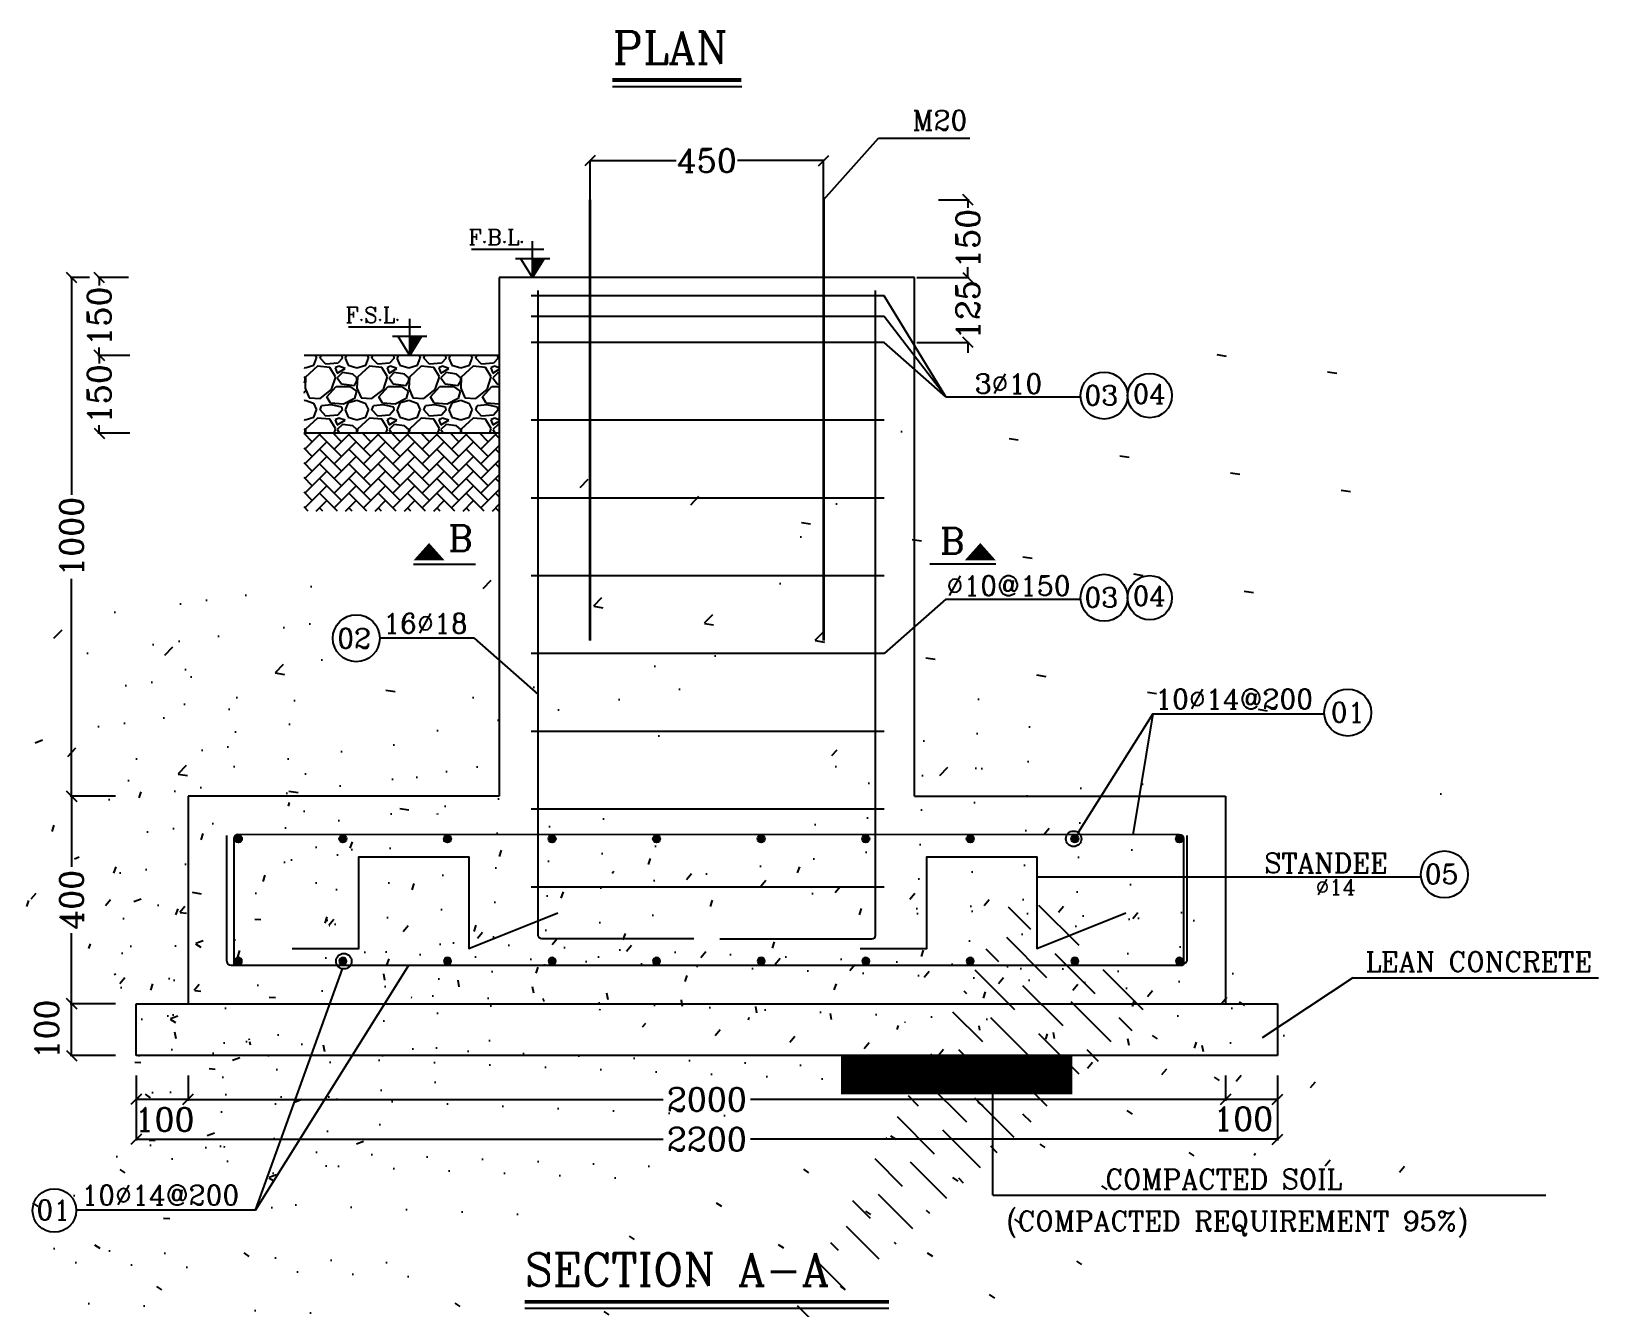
# Model space of a CAD drawing. Extents: x 12620 to 20302, y -3892 to 1698.
# Drawn here: x 12913 to 15934, y -3367 to -904 of the extents above; entities that cross this region are included whole.
import ezdxf

# ---------------------------------------------------------------- set-up
doc = ezdxf.new("R2010")
doc.units = 0
doc.header["$LTSCALE"] = 8
doc.header["$MEASUREMENT"] = 0
doc.layers.get('0').update_dxf_attribs({"linetype": 'CONTINUOUS'})
doc.layers.get('Defpoints').update_dxf_attribs({"linetype": 'CONTINUOUS'})
for name, color, linetype in [('1', 1, 'CONTINUOUS'), ('2', 2, 'CONTINUOUS'), ('3', 3, 'CONTINUOUS'), ('4', 4, 'CONTINUOUS')]:
    doc.layers.add(name, color=color, linetype=linetype)
doc.styles.add('ROMANC', font='romanc.shx', dxfattribs={"height": 1500})
doc.styles.add('romans', font='romanc.shx', dxfattribs={"height": 45})
doc.dimstyles.new('1', dxfattribs={"dimtxt": 0.18, "dimasz": 20, "dimexe": 0.18, "dimexo": 0.0625, "dimgap": 0.09, "dimtad": 0, "dimdec": 4, "dimdsep": 46, "dimtxsty": 'romans', "dimblk": 'OBLIQUE', "dimcen": 0.09, "dimclrd": 1, "dimclre": 1, "dimclrt": 2, "dimadec": 0, "dimazin": 0, "dimtfac": 1, "dimtdec": 4, "dimtix": 1, "dimtofl": 0, "dimtmove": 2, "dimatfit": 3, "dimfxl": 1, "dimtolj": 1, "dimtzin": 0, "dimarcsym": 0})
doc.dimstyles.new('MY SYLE', dxfattribs={"dimscale": 0, "dimtxt": 40, "dimasz": 20, "dimexe": 2.5, "dimexo": 5, "dimgap": 5, "dimtad": 0, "dimdec": 4, "dimdsep": 46, "dimtxsty": 'romans', "dimblk1": 'OBLIQUE', "dimblk2": 'OBLIQUE', "dimsah": 1, "dimcen": 2.5, "dimclrd": 1, "dimclre": 1, "dimclrt": 2, "dimadec": 0, "dimazin": 0, "dimtfac": 0.2, "dimtdec": 4, "dimtix": 1, "dimtofl": 0, "dimtmove": 2, "dimatfit": 3, "dimfxl": 1, "dimtolj": 1, "dimarcsym": 0})

# ---------------------------------------------------------------- blocks, each defined once
blk = doc.blocks.new('_OBLIQUE')
at = {"color": 0, "linetype": 'ByBlock'}
blk.add_line((-0.5, -0.5), (0.5, 0.5), dxfattribs=at)
blk = doc.blocks.new('*D7')
at = {"color": 1, "lineweight": -2, "transparency": 16777216}
for p, q in [((13075.00853250694, -2778.622459199928), (12987.83446834756, -2778.622459199928)), ((12990.33446834756, -2878.622459199928), (12990.33446834756, -2778.622459199928)), ((13075.00853250694, -2878.622459199928), (12987.83446834756, -2878.622459199928))]:
    blk.add_line(p, q, dxfattribs=at)
at = {"layer": 'Defpoints', "color": 0, "transparency": 16777216}
for p in [(12990.33446834756, -2778.622459199928), (13080.00853250694, -2778.622459199928), (13080.00853250694, -2878.622459199928)]:
    blk.add_point(p, dxfattribs=at)
at = {"color": 1, "lineweight": -2, "transparency": 16777216, "xscale": 20, "yscale": 20, "zscale": 20}
for p, rotation in [((12990.33446834756, -2778.622459199928), 90), ((12990.33446834756, -2878.622459199928), 270)]:
    blk.add_blockref('_OBLIQUE', p, dxfattribs=dict(at, rotation=rotation))
at = {"color": 2, "transparency": 16777216, "insert": (12942.31550691795, -2828.622459676764), "char_height": 45, "attachment_point": 5, "rotation": 90, "style": 'romans'}
blk.add_mtext('\\A1;100', dxfattribs=at)
blk = doc.blocks.new('*D8')
at = {"color": 1, "lineweight": -2, "transparency": 16777216}
for p, q in [((13075.00853250694, -2378.622459199928), (12987.83446834756, -2378.622459199928)), ((12990.33446834756, -2378.622459199928), (12990.33446834756, -2514.693887771357)), ((12990.33446834756, -2778.622459199928), (12990.33446834756, -2642.5510306285)), ((13075.00853250694, -2778.622459199928), (12987.83446834756, -2778.622459199928))]:
    blk.add_line(p, q, dxfattribs=at)
at = {"layer": 'Defpoints', "color": 0, "transparency": 16777216}
for p in [(12990.33446834756, -2378.622459199928), (13080.00853250694, -2378.622459199928), (13080.00853250694, -2778.622459199928)]:
    blk.add_point(p, dxfattribs=at)
at = {"color": 1, "lineweight": -2, "transparency": 16777216, "xscale": 20, "yscale": 20, "zscale": 20}
for p, rotation in [((12990.33446834756, -2378.622459199928), 90), ((12990.33446834756, -2778.622459199928), 270)]:
    blk.add_blockref('_OBLIQUE', p, dxfattribs=dict(at, rotation=rotation))
at = {"color": 2, "transparency": 16777216, "insert": (12990.33446834756, -2578.622459199932), "char_height": 45, "attachment_point": 5, "rotation": 90, "style": 'romans'}
blk.add_mtext('\\A1;400', dxfattribs=at)
blk = doc.blocks.new('*D9')
at = {"color": 1, "lineweight": -2, "transparency": 16777216}
for p, q in [((13024.94603250694, -1378.622459199927), (12987.83446739389, -1378.622459199927)), ((12990.33446739389, -1378.622459199927), (12990.33446739389, -1797.551030628499)), ((12990.33446739389, -2378.622459199928), (12990.33446739389, -1959.693887771356)), ((13070.00853250694, -2378.622459199928), (12987.83446739389, -2378.622459199928))]:
    blk.add_line(p, q, dxfattribs=at)
at = {"layer": 'Defpoints', "color": 0, "transparency": 16777216}
for p in [(12990.33446739389, -1378.622459199927), (13029.94603250694, -1378.622459199927), (13075.00853250694, -2378.622459199928)]:
    blk.add_point(p, dxfattribs=at)
at = {"color": 1, "lineweight": -2, "transparency": 16777216, "xscale": 20, "yscale": 20, "zscale": 20}
for p, rotation in [((12990.33446739389, -1378.622459199927), 90), ((12990.33446739389, -2378.622459199928), 270)]:
    blk.add_blockref('_OBLIQUE', p, dxfattribs=dict(at, rotation=rotation))
at = {"color": 2, "transparency": 16777216, "insert": (12990.33446739388, -1878.622459199931), "char_height": 45, "attachment_point": 5, "rotation": 90, "style": 'romans'}
blk.add_mtext('\\A1;1000', dxfattribs=at)
blk = doc.blocks.new('*D10')
at = {"color": 1, "lineweight": -2, "transparency": 16777216}
for p, q in [((15214.85565207692, -2917.0719073086), (15214.85565207692, -2965.624466684364)), ((15314.85565207692, -2917.0719073086), (15314.85565207692, -2965.624466684364)), ((15314.85565207692, -2963.124466684363), (15214.85565207692, -2963.124466684363))]:
    blk.add_line(p, q, dxfattribs=at)
at = {"layer": 'Defpoints', "color": 0, "transparency": 16777216}
for p in [(15214.85565207692, -2912.071907308601), (15314.85565207692, -2912.071907308601), (15214.85565207692, -2963.124466684363)]:
    blk.add_point(p, dxfattribs=at)
at = {"color": 1, "lineweight": -2, "transparency": 16777216, "xscale": 20, "yscale": 20, "zscale": 20, "rotation": 180}
blk.add_blockref('_OBLIQUE', (15214.85565207692, -2963.124466684363), dxfattribs=at)
at = {"color": 1, "lineweight": -2, "transparency": 16777216, "xscale": 20, "yscale": 20, "zscale": 20}
blk.add_blockref('_OBLIQUE', (15314.85565207692, -2963.124466684363), dxfattribs=at)
at = {"color": 2, "transparency": 16777216, "insert": (15248.95474122258, -3000.407449510596), "char_height": 45, "attachment_point": 5, "style": 'romans'}
blk.add_mtext('\\A1;100', dxfattribs=at)
blk = doc.blocks.new('*D11')
at = {"color": 1, "lineweight": -2, "transparency": 16777216}
for p, q in [((13214.85565207692, -2922.071906831763), (13214.85565207692, -2965.624466207526)), ((15214.85565207692, -2922.0719073086), (15214.85565207692, -2965.624466207526)), ((13214.85565207692, -2963.124466207526), (14130.5699377912, -2963.124466207526)), ((15214.85565207692, -2963.124466207526), (14299.14136636263, -2963.124466207526))]:
    blk.add_line(p, q, dxfattribs=at)
at = {"layer": 'Defpoints', "color": 0, "transparency": 16777216}
for p in [(13214.85565207692, -2917.071906831763), (15214.85565207692, -2917.0719073086), (13214.85565207692, -2963.124466207526)]:
    blk.add_point(p, dxfattribs=at)
at = {"color": 1, "lineweight": -2, "transparency": 16777216, "xscale": 20, "yscale": 20, "zscale": 20, "rotation": 180}
blk.add_blockref('_OBLIQUE', (13214.85565207692, -2963.124466207526), dxfattribs=at)
at = {"color": 1, "lineweight": -2, "transparency": 16777216, "xscale": 20, "yscale": 20, "zscale": 20}
blk.add_blockref('_OBLIQUE', (15214.85565207692, -2963.124466207526), dxfattribs=at)
at = {"color": 2, "transparency": 16777216, "insert": (14214.85565207692, -2963.124466207526), "char_height": 45, "attachment_point": 5, "style": 'romans'}
blk.add_mtext('\\A1;2000', dxfattribs=at)
blk = doc.blocks.new('*D12')
at = {"color": 1, "lineweight": -2, "transparency": 16777216}
for p, q in [((13114.85565207692, -2917.071906831763), (13114.85565207692, -2965.624466207526)), ((13214.85565207692, -2917.071906831763), (13214.85565207692, -2965.624466207526)), ((13214.85565207692, -2963.124466207526), (13114.85565207692, -2963.124466207526))]:
    blk.add_line(p, q, dxfattribs=at)
at = {"layer": 'Defpoints', "color": 0, "transparency": 16777216}
for p in [(13114.85565207692, -2912.071906831763), (13214.85565207692, -2912.071906831763), (13114.85565207692, -2963.124466207526)]:
    blk.add_point(p, dxfattribs=at)
at = {"color": 1, "lineweight": -2, "transparency": 16777216, "xscale": 20, "yscale": 20, "zscale": 20, "rotation": 180}
blk.add_blockref('_OBLIQUE', (13114.85565207692, -2963.124466207526), dxfattribs=at)
at = {"color": 1, "lineweight": -2, "transparency": 16777216, "xscale": 20, "yscale": 20, "zscale": 20}
blk.add_blockref('_OBLIQUE', (13214.85565207692, -2963.124466207526), dxfattribs=at)
at = {"color": 2, "transparency": 16777216, "insert": (13169.45583413335, -3001.797994401954), "char_height": 45, "attachment_point": 5, "style": 'romans'}
blk.add_mtext('\\A1;100', dxfattribs=at)
blk = doc.blocks.new('*D13')
at = {"color": 1, "lineweight": -2, "transparency": 16777216}
for p, q in [((13114.85565207692, -2943.185127046607), (13114.85565207692, -3042.55047824671)), ((15314.85565207692, -2945.624466684363), (15314.85565207692, -3042.55047824671)), ((13114.85565207692, -3040.050478246711), (14130.5699377912, -3040.050478246711)), ((15314.85565207692, -3040.050478246711), (14299.14136636263, -3040.050478246711))]:
    blk.add_line(p, q, dxfattribs=at)
at = {"layer": 'Defpoints', "color": 0, "transparency": 16777216}
for p in [(13114.85565207692, -2938.185127046607), (15314.85565207692, -2940.624466684364), (13114.85565207692, -3040.050478246711)]:
    blk.add_point(p, dxfattribs=at)
at = {"color": 1, "lineweight": -2, "transparency": 16777216, "xscale": 20, "yscale": 20, "zscale": 20, "rotation": 180}
blk.add_blockref('_OBLIQUE', (13114.85565207692, -3040.050478246711), dxfattribs=at)
at = {"color": 1, "lineweight": -2, "transparency": 16777216, "xscale": 20, "yscale": 20, "zscale": 20}
blk.add_blockref('_OBLIQUE', (15314.85565207692, -3040.050478246711), dxfattribs=at)
at = {"color": 2, "transparency": 16777216, "insert": (14214.85565207692, -3040.050478246711), "char_height": 45, "attachment_point": 5, "style": 'romans'}
blk.add_mtext('\\A1;2200', dxfattribs=at)
blk = doc.blocks.new('*D14')
at = {"color": 1, "lineweight": -2, "transparency": 16777216}
for p, q in [((13989.85565207692, -1228.559959199927), (13989.85565207692, -1152.927023504279)), ((13989.85565207692, -1153.107023504279), (14155.83708064835, -1153.107023504279)), ((14439.85565207692, -1153.107023504279), (14273.87422350549, -1153.107023504279)), ((14439.85565207692, -1228.559959199927), (14439.85565207692, -1152.927023504279))]:
    blk.add_line(p, q, dxfattribs=at)
at = {"layer": 'Defpoints', "color": 0, "transparency": 16777216}
for p in [(14439.85565207692, -1153.107023504279), (13989.85565207692, -1228.622459199927), (14439.85565207692, -1228.622459199927)]:
    blk.add_point(p, dxfattribs=at)
at = {"color": 1, "lineweight": -2, "transparency": 16777216, "xscale": 20, "yscale": 20, "zscale": 20, "rotation": 180}
blk.add_blockref('_OBLIQUE', (13989.85565207692, -1153.107023504279), dxfattribs=at)
at = {"color": 1, "lineweight": -2, "transparency": 16777216, "xscale": 20, "yscale": 20, "zscale": 20}
blk.add_blockref('_OBLIQUE', (14439.85565207692, -1153.107023504279), dxfattribs=at)
at = {"color": 2, "transparency": 16777216, "insert": (14214.85565207692, -1153.107023504279), "char_height": 45, "attachment_point": 5, "style": 'romans'}
blk.add_mtext('\\A1;450', dxfattribs=at)
blk = doc.blocks.new('*D15')
at = {"color": 1, "lineweight": -2, "transparency": 16777216}
for p, q in [((13100.38092849922, -1378.622459199927), (13041.16793726159, -1378.622459199927)), ((13043.66793726159, -1378.622459199927), (13043.66793726159, -1393.97960205707)), ((13100.38092849922, -1528.622459199927), (13041.16793726159, -1528.622459199927)), ((13043.66793726159, -1528.622459199927), (13043.66793726159, -1513.265316342784))]:
    blk.add_line(p, q, dxfattribs=at)
at = {"layer": 'Defpoints', "color": 0, "transparency": 16777216}
for p in [(13105.38092849922, -1378.622459199927), (13043.66793726159, -1528.622459199927), (13105.38092849922, -1528.622459199927)]:
    blk.add_point(p, dxfattribs=at)
at = {"color": 1, "lineweight": -2, "transparency": 16777216, "xscale": 20, "yscale": 20, "zscale": 20}
for p, rotation in [((13043.66793726159, -1378.622459199927), 90), ((13043.66793726159, -1528.622459199927), 270)]:
    blk.add_blockref('_OBLIQUE', p, dxfattribs=dict(at, rotation=rotation))
at = {"color": 2, "transparency": 16777216, "insert": (13043.66793726159, -1453.622459199931), "char_height": 45, "attachment_point": 5, "rotation": 90, "style": 'romans'}
blk.add_mtext('\\A1;150', dxfattribs=at)
blk = doc.blocks.new('*D16')
at = {"color": 1, "lineweight": -2, "transparency": 16777216}
for p, q in [((13102.88092849922, -1528.622459199927), (13041.1679372616, -1528.622459199927)), ((13043.6679372616, -1528.622459199927), (13043.6679372616, -1543.979602057071)), ((13102.88092849922, -1678.622459199928), (13041.1679372616, -1678.622459199928)), ((13043.6679372616, -1678.622459199928), (13043.6679372616, -1663.265316342785))]:
    blk.add_line(p, q, dxfattribs=at)
at = {"layer": 'Defpoints', "color": 0, "transparency": 16777216}
for p in [(13107.88092849922, -1528.622459199927), (13043.6679372616, -1678.622459199928), (13107.88092849922, -1678.622459199928)]:
    blk.add_point(p, dxfattribs=at)
at = {"color": 1, "lineweight": -2, "transparency": 16777216, "xscale": 20, "yscale": 20, "zscale": 20}
for p, rotation in [((13043.6679372616, -1528.622459199927), 90), ((13043.6679372616, -1678.622459199928), 270)]:
    blk.add_blockref('_OBLIQUE', p, dxfattribs=dict(at, rotation=rotation))
at = {"color": 2, "transparency": 16777216, "insert": (13043.66793726159, -1603.622459199931), "char_height": 45, "attachment_point": 5, "rotation": 90, "style": 'romans'}
blk.add_mtext('\\A1;150', dxfattribs=at)
blk = doc.blocks.new('*D29')
at = {"layer": '3', "color": 1, "lineweight": -2, "transparency": 16777216}
for p, q in [((14718.22150944013, -1378.622459199927), (14718.22150944013, -1358.622459199927)), ((14619.85565207692, -1378.622459199927), (14720.72150944013, -1378.622459199927)), ((14619.85565207692, -1503.622459199926), (14720.72150944013, -1503.622459199926)), ((14718.22150944013, -1503.622459199926), (14718.22150944013, -1523.622459199927))]:
    blk.add_line(p, q, dxfattribs=at)
at = {"layer": 'Defpoints', "color": 0, "transparency": 16777216}
for p in [(14614.85565207692, -1378.622459199927), (14718.22150944013, -1378.622459199927), (14614.85565207692, -1503.622459199926)]:
    blk.add_point(p, dxfattribs=at)
at = {"layer": '3', "color": 1, "lineweight": -2, "transparency": 16777216, "xscale": 20, "yscale": 20, "zscale": 20}
for p, rotation in [((14718.22150944013, -1378.622459199927), 270), ((14718.22150944013, -1503.622459199926), 90)]:
    blk.add_blockref('_OBLIQUE', p, dxfattribs=dict(at, rotation=rotation))
at = {"layer": '3', "color": 2, "transparency": 16777216, "insert": (14718.22150944013, -1441.122459199931), "char_height": 45, "attachment_point": 5, "rotation": 90, "style": 'romans'}
blk.add_mtext('\\A1;125', dxfattribs=at)
blk = doc.blocks.new('*U31')
at = {"layer": '2'}
blk.add_hatch(color=256, dxfattribs=at).paths.add_polyline_path([(-7.000000238418579, 0, 0.4142135623730999), (-2.384185791e-07, -7, 0.4142135623730998), (6.99999976158142, 0, 1)])
blk.add_circle((2.384185791e-07, 0), 7, dxfattribs=at)
blk = doc.blocks.new('*U32')
at = {"layer": '3', "color": 0, "linetype": 'ByBlock', "lineweight": -2, "transparency": 16777216}
for p in [(0, 0), (201.5555555555555, 0), (403.111111111111, 0), (604.6666666666666, 0), (806.2222222222221, 0), (1007.777777777778, 0), (1209.333333333333, 0), (1410.888888888888, 0), (1612.444444444444, 0), (1814, 0)]:
    blk.add_blockref('*U31', p, dxfattribs=at)
blk = doc.blocks.new('*U33')
at = {"layer": '2'}
blk.add_hatch(color=256, dxfattribs=at).paths.add_polyline_path([(-7.000000238418579, 0, 0.4142135623730999), (-2.384185791e-07, -7, 0.4142135623730998), (6.99999976158142, 0, 1)])
blk.add_circle((2.384185791e-07, 0), 7, dxfattribs=at)
blk = doc.blocks.new('*U34')
at = {"layer": '3', "color": 0, "linetype": 'ByBlock', "lineweight": -2, "transparency": 16777216}
for p in [(0, 0), (201.5555555555555, 0), (403.111111111111, 0), (604.6666666666666, 0), (806.2222222222221, 0), (1007.777777777778, 0), (1209.333333333333, 0), (1410.888888888888, 0), (1612.444444444444, 0), (1814, 0)]:
    blk.add_blockref('*U33', p, dxfattribs=at)
blk = doc.blocks.new('*D49')
at = {"color": 1, "lineweight": -2, "transparency": 16777216}
for p, q in [((14661.50851820249, -1228.622459199927), (14720.72150944013, -1228.622459199927)), ((14718.22150944013, -1228.622459199927), (14718.22150944013, -1243.97960205707)), ((14661.50851820249, -1378.622459199927), (14720.72150944013, -1378.622459199927)), ((14718.22150944013, -1378.622459199927), (14718.22150944013, -1363.265316342785))]:
    blk.add_line(p, q, dxfattribs=at)
at = {"layer": 'Defpoints', "color": 0, "transparency": 16777216}
for p in [(14656.50851820249, -1228.622459199927), (14656.50851820249, -1378.622459199927), (14718.22150944013, -1378.622459199927)]:
    blk.add_point(p, dxfattribs=at)
at = {"color": 1, "lineweight": -2, "transparency": 16777216, "xscale": 20, "yscale": 20, "zscale": 20}
for p, rotation in [((14718.22150944013, -1228.622459199927), 90), ((14718.22150944013, -1378.622459199927), 270)]:
    blk.add_blockref('_OBLIQUE', p, dxfattribs=dict(at, rotation=rotation))
at = {"color": 2, "transparency": 16777216, "insert": (14718.22150944013, -1303.622459199931), "char_height": 45, "attachment_point": 5, "rotation": 90, "style": 'romans'}
blk.add_mtext('\\A1;150', dxfattribs=at)

msp = doc.modelspace()

# ---------------------------------------------------------------- hatches: boundary and pattern name
at = {"layer": '1'}
h = msp.add_hatch(dxfattribs=at)
h.set_pattern_fill('AR-CONC', color=256, scale=20, style=0)
h.set_pattern_definition([(50, (3052091241.336146, -2578713477.311766), (143.4520365201507, -12.55042699651902), [15, -165]), (355, (3052091241.336146, -2578713477.311766), (-27.7502667226, 150.4384267400024), [12, -132]), (100.4514, (3052091253.290482, -2578713478.357634), (115.7018763428043, 137.8879084121907), [12.74803799999998, -140.2284223999997]), (46.1842, (3052091241.336146, -2578713437.311766), (213.4482097251289, -33.10380286580361), [22.5, -247.5]), (96.63559999999995, (3052091259.123495, -2578713440.070428), (186.9325411097406, 194.8235741800883), [19.12205759999996, -210.3425999999997]), (351.1842000000001, (3052091241.336146, -2578713437.311766), (186.9323890267254, 194.8237201850649), [18, -198]), (21, (3052091261.336146, -2578713447.311766), (119.3814104236923, -80.52377813306776), [15, -165]), (326, (3052091261.336146, -2578713447.311766), (48.66306638431634, 145.0300090093706), [12, -132]), (71.4514, (3052091271.284593, -2578713454.022088), (168.0445257162979, 64.50609934199046), [12.748038, -140.2284224]), (37.5, (3052091241.336146, -2578713477.311766), (2.431971063458133, 66.5787707662623), [0, -130.4, 0, -134, 0, -132.5]), (7.499999999999999, (3052091241.336146, -2578713477.311766), (52.61390748842972, 78.88234237647205), [0, -76.39999999999999, 0, -127.4, 0, -50.5]), (327.5, (3052091196.736146, -2578713477.311766), (106.7644872344818, -4.510974346875959), [0, -50, 0, -156, 0, -207]), (317.5, (3052091176.736146, -2578713477.311766), (116.6372338684772, 20.02099646646353), [0, -65, 0, -103.6, 0, -147])])
h.paths.add_polyline_path([(13489.51686785908, -2878.622459676764), (13497.20522711964, -2778.622459676765), (13114.85565207692, -2778.622459676765), (13114.85565207692, -2878.622459676764)])
h.paths.add_polyline_path([(13497.20522711964, -2778.622459676765), (13489.51686690541, -2878.622459676764), (13609.20776293965, -2878.622459676764), (13657.09198449345, -2778.622459676765)])
h.paths.add_polyline_path([(13657.09198449345, -2778.622459199927), (13609.20776341649, -2878.622459676764), (15314.85565207692, -2878.622459676764), (15314.85565207692, -2778.622459676765)])
at = {"layer": '2'}
h = msp.add_hatch(dxfattribs=at)
h.set_pattern_fill('GRAVEL', color=256, scale=100, style=0)
h.set_pattern_definition([(228.0128, (15711.75088284703, -2534.320417669318), (-799.9998232158161, -900.0001341607247), [13.4536, -1331.9088]), (184.9697, (15702.75088284703, -2544.320417669318), (1200.000105151763, 99.9991307007052), [23.0868, -2285.5925]), (132.5104, (15679.75088284703, -2546.320417669318), (999.9990718346811, -1100.000867387119), [16.2788, -1611.6032]), (267.2737, (15640.75088284703, -2571.320417669318), (99.99960177271903, 2000.000029497347), [21.0238, -2081.3558]), (292.8337, (15639.75088284703, -2592.320417669318), (-500.0009905437139, 1199.999641177778), [20.6155, -2040.9373]), (357.2737, (15647.75088284703, -2611.320417669318), (-2000.000029497347, 99.99960177271915), [21.0238, -2081.3558]), (37.6942, (15668.75088284703, -2612.320417669318), (-1300.000734561797, -999.9990405160529), [27.8029, -2752.4849]), (72.2553, (15690.75088284703, -2595.320417669318), (700.0010762705409, 2199.999623123919), [26.2488, -2598.6321]), (121.4296, (15698.75088284703, -2570.320417669318), (-800.0008234176364, 1299.999503649257), [21.095, -2088.4073]), (175.2364, (15687.75088284703, -2552.320417669318), (1100.000094631958, -99.99915326612606), [24.08319999999986, -1180.07629999999]), (222.3974, (15663.75088284703, -2550.320417669318), (-1200.000735107323, -1099.999208201412), [31.1448, -3083.3375]), (138.8141, (15739.75088284703, -2572.320417669318), (-700.0002946805714, 599.9997313342755), [10.6301, -1052.3844]), (171.4692, (15731.75088284703, -2565.320417669318), (1299.999828481513, -200.000791003979), [20.22369999999985, -2002.15109999999]), (225, (15711.75088284703, -2562.320417669318), (-1.11e-14, -100.0000309448952), [14.1421, -127.2792]), (203.1986, (15704.75088284703, -2550.320417669318), (499.9999730667075, 200.0001325264854), [7.6158, -753.9615]), (291.8014, (15697.75088284703, -2553.320417669318), (-99.99999105006486, 300.000027301077), [10.7703, -527.7462]), (30.9638, (15701.75088284703, -2563.320417669318), (299.9998022287998, 200.0002483540733), [17.49289999999985, -565.6022999999952]), (161.5651, (15716.75088284703, -2554.320417669318), (200.0000434592962, -99.99984032227077), [12.6491, -303.5787]), (16.38950000000001, (15639.75088284703, -2553.320417669318), (1000.000219841196, 299.999270981797), [17.72, -1754.2845]), (70.3462, (15656.75088284703, -2548.320417669318), (-399.9995247371746, -1100.000213560622), [14.8661, -1471.7408]), (293.1986, (15716.75088284703, -2534.320417669318), (-200.0001325264854, 499.9999730667075), [15.2315, -746.3458]), (343.6105, (15722.75088284703, -2548.320417669318), (-1000.000219841195, 299.9992709817973), [17.71999999999985, -1754.28449999999]), (339.4440000000001, (15639.75088284703, -2615.320417669318), (-500.0001844542422, 199.9995996421584), [17.088, -837.3124]), (294.7751, (15655.75088284703, -2621.320417669319), (-499.9992189245169, 1100.000342183911), [14.31779999999992, -1417.46429999999]), (66.8014, (15717.75088284703, -2634.320417669318), (200.0001325264855, 499.9999730667075), [15.2315, -746.3458]), (17.354, (15723.75088284703, -2620.320417669318), (-1300.000201909683, -399.9994502259119), [16.7631, -1659.5424]), (69.444, (15668.75088284703, -2634.320417669318), (-199.9995996421587, -500.0001844542421), [8.544, -845.8563999999999]), (101.3098999999999, (15711.75088284703, -2634.320417669318), (-99.99976321616053, 400.0000752230952), [5.098999999999965, -504.8028999999977]), (165.9638, (15710.75088284703, -2629.320417669318), (300.000054598974, -99.99980573612457), [20.6155, -391.695]), (186.0089999999999, (15690.75088284703, -2624.320417669318), (999.999975090604, 99.99993174818412), [19.105, -1891.3923]), (303.6901, (15701.75088284703, -2572.320417669318), (-100.000133450719, 199.999955777116), [14.4222, -346.1329]), (353.1572, (15709.75088284703, -2584.320417669318), (1699.999936547855, -200.0007997924761), [25.1794, -2492.7563]), (60.94540000000001, (15734.75088284703, -2587.320417669318), (-400.0000027199279, -700.0000384569686), [10.29559999999998, -1019.267399999999]), (90, (15739.75088284703, -2578.320417669318), (-100, 100), [6, -94]), (120.2563999999999, (15688.75088284703, -2621.320417669319), (399.9994886802694, -700.0002455854733), [13.8924, -1375.352]), (48.01279999999999, (15681.75088284703, -2609.320417669318), (799.999823215816, 900.0001341607248), [26.9072, -1318.4552]), (0, (15699.75088284703, -2589.320417669318), (100, 100), [26, -74]), (325.3048, (15725.75088284703, -2589.320417669318), (-999.9994258987525, 700.0008609594457), [15.8114, -1565.3274]), (254.0546, (15738.75088284703, -2598.320417669318), (-99.9999889296381, -400.000012665215), [14.5602, -713.4508000000001]), (207.6459999999999, (15734.75088284703, -2612.320417669318), (-1899.999580717959, -1000.000771316918), [23.7065, -2346.9474]), (175.4261, (15713.75088284703, -2623.320417669318), (-1300.000055831213, 99.9994801161084), [25.07989999999985, -2482.907399999981])])
h.paths.add_polyline_path([(13814.85565207692, -1528.622459199927), (13438.37453864308, -1528.622459199927), (13438.37453864308, -1678.622459199927), (13814.85565207692, -1678.622459199927)])
h = msp.add_hatch(dxfattribs=at)
h.set_pattern_fill('AR-HBONE', color=256, scale=5, style=0)
h.set_pattern_definition([(45, (5067.897252304276, -1398.114568498633), (2.2e-15, 28.2842712474619), [60, -20]), (135, (5082.039387924393, -1383.972432878516), (2.2e-15, 28.2842712474619), [60, -20])])
h.paths.add_polyline_path([(13814.85565207692, -1678.622459199927), (13438.37453864308, -1678.622459199927), (13438.37453864308, -1828.622459199927), (13814.85565207692, -1828.622459199927)])
at = {"layer": '3'}
h = msp.add_hatch(dxfattribs=at)
h.set_pattern_fill('ANSI38', color=1, scale=350, angle=0.0008890132820268)
h.set_pattern_definition([(45.00088901328203, (3051957368.845901, -2578687617.838932), (-30.93640168140967, 30.93544166496534), []), (135.000889013282, (3051957368.845901, -2578687617.838932), (-92.80824502778465, 30.93448164852103), [109.375, -65.625])])
h.paths.add_polyline_path([(14919.13201831074, -2878.62859990885), (14473.80841468068, -2878.62859990885), (14473.80841468068, -2953.124466207526), (14919.13201831074, -2953.124466207526)])
h = msp.add_hatch(color=1, dxfattribs=at)
h.dxf.hatch_style = 1
edge = h.paths.add_edge_path()
edge.add_arc((14766.18404648991, -2928.982612875007), 12.40327596664428, 0, 360)
at = {"layer": '4'}
for points in [[(13901.59876687489, -1342.294372823737), (13879.09975392781, -1342.294372823737), (13879.09975392781, -1378.622459199927)], [(13664.59571002217, -1492.294372823737), (13642.09669707509, -1492.294372823737), (13642.09669707509, -1528.622459199927)]]:
    msp.add_hatch(color=256, dxfattribs=at).paths.add_polyline_path(points)

# ---------------------------------------------------------------- linework, layer by layer
at = {"layer": '1'}
for p, q in [((14439.85565207692, -1228.622459199927), (14546.01066230031, -1109.475195196173)), ((14546.01066230031, -1109.475195196173), (14722.00361417027, -1109.475195196173)), ((14675.53558657856, -1608.771438863776), (14556.44760678502, -1413.622459199927)), ((14675.53558657856, -1608.771438863776), (14556.44760678502, -1453.622459199927)), ((14675.53558657856, -1608.771438863776), (14556.44760678502, -1503.622459199927)), ((14675.53558657856, -1608.771438863776), (14935.46451924534, -1608.771438863776)), ((14675.53558657856, -1998.473479536078), (14556.44760678502, -2103.622459199927)), ((14675.53558657856, -1998.473479536078), (14935.46451924534, -1998.473479536078)), ((13766.6594230959, -2073.901831230085), (13584.48321221562, -2073.901831230085)), ((13766.6594230959, -2073.901831230085), (13889.85565207692, -2182.678197940748)), ((15074.35780288958, -2219.812331464789), (14930.72942565751, -2448.495204620576)), ((15074.35780288958, -2219.812331464789), (15036.09998031949, -2452.860901613549)), ((15074.35780288958, -2219.812331464789), (15405.14409524583, -2219.812331464789)), ((14850.69797967013, -2534.089404998024), (15591.67878923545, -2534.089404998024)), ((13344.7554095626, -3176.391660478614), (13640.35350116232, -2704.497459676765)), ((13344.7554095626, -3176.391660478614), (13512.32558969744, -2711.355908587816)), ((15460.0718352625, -2728.628742483161), (15285.40503571721, -2844.405108716987)), ((15460.0718352625, -2728.628742483161), (15933.95417855473, -2728.628742483161)), ((14766.18404648991, -3147.878428247473), (15832.32060883732, -3147.878428247473)), ((13344.7554095626, -3176.391660478614), (12999.14564977976, -3176.391660478614))]:
    msp.add_line(p, q, dxfattribs=at)
for centre, radius in [((14980.64360974522, -1606.147243764899), 45.25523853302002), ((15068.59925769063, -1606.147243764899), 42.70040941238403), ((14980.64360974522, -1995.849284437201), 45.25523853302002), ((15068.59925769063, -1995.849284437201), 42.70040941238403), ((13539.2279736826, -2073.901831230085), 45.25523853302002), ((15450.32318567781, -2217.188135889075), 45.25523853302002), ((14921.90164650293, -2460.622459676764), 15), ((15636.67900762687, -2529.291806159217), 45.25523853302002), ((13515.14081316734, -2696.622459676764), 15), ((12957.15574156138, -3177.312316206001), 42)]:
    msp.add_circle(centre, radius, dxfattribs=at)
at = {"layer": '2'}
for p, q in [((14282.61094830723, -1010.594455920451), (14032.71958897801, -1010.594455920451)), ((14556.44760678502, -1413.622459199927), (13876.15240214558, -1413.622459199927)), ((14556.44760678502, -1453.622459199927), (13876.15240214558, -1453.622459199927)), ((14556.44760678502, -1503.622459199927), (13876.15240214558, -1503.622459199927)), ((14556.44760678502, -1653.622459199927), (13876.15240214558, -1653.622459199927)), ((14556.44760678502, -1803.622459199927), (13876.15240214558, -1803.622459199927)), ((14556.44760678502, -1953.622459199927), (13876.15240214558, -1953.622459199927)), ((14556.44760678502, -2103.622459199927), (13876.15240214558, -2103.622459199927)), ((14556.44760678502, -2253.622459199927), (13876.15240214558, -2253.622459199927)), ((14556.44760678502, -2403.622459199927), (13876.15240214558, -2403.622459199927)), ((13289.85565207692, -2696.497459676765), (13289.85565207692, -2454.497459676765)), ((13302.93526099415, -2460.622459676764), (13302.93526099415, -2702.622459676764)), ((15126.11376021595, -2452.873342779181), (13310.93526099415, -2452.622459676764)), ((15134.11376021596, -2702.873342779181), (15134.11376021596, -2460.873342779181)), ((15139.85565160008, -2454.497459676765), (15139.85565160008, -2696.497459676765)), ((14556.44760678502, -2553.622459199927), (13876.15240214558, -2553.622459199927)), ((13297.85565207692, -2704.497459676765), (15126.85565160008, -2704.497459676765)), ((14565.76428030224, -3366.56104425067), (13863.94702385159, -3366.56104425067))]:
    msp.add_line(p, q, dxfattribs=at)
for points in [[(14189.85565207692, -2653.622459199927), (13896.85565207692, -2653.622459199927, -0.4142135623730951), (13889.85565207692, -2646.622459199927), (13889.85565207692, -1403.622459199927)], [(14239.85565207692, -2653.622459199927), (14532.85565207692, -2653.622459199927, 0.4142135623730951), (14539.85565207692, -2646.622459199927), (14539.85565207692, -1403.622459199927)]]:
    msp.add_lwpolyline(points, format="xyb", dxfattribs=at)
for points in [[(13415.50367851448, -2672.291068342231), (13543.98958511543, -2672.291068342231), (13543.98958511543, -2495.427891996405), (13755.95037050438, -2495.427891996405), (13755.95037050438, -2672.291068342231), (13927.97157640648, -2603.437492635749)], [(14510.25128768023, -2672.291068342231), (14638.73719428118, -2672.291068342231), (14638.73719428118, -2495.427891996405), (14850.69797967013, -2495.427891996405), (14850.69797967013, -2672.291068342231), (15022.71918557222, -2603.437492635749)]]:
    msp.add_lwpolyline(points, dxfattribs=at)
for centre, radius, start, end in [((13310.93526099415, -2460.622459676764), 8, 90, 180), ((15126.11376021595, -2460.873342779181), 8, 0, 90), ((13297.85565207692, -2696.497459676765), 8, 180, 270), ((15127.45520661565, -2690.909236219428), 13.60144393883053, 267.4735692050361, 335.7414293614515)]:
    msp.add_arc(centre, radius, start, end, dxfattribs=at)
at = {"layer": '3'}
for p, q in [((14614.85565207692, -1378.622459199927), (13814.85565207692, -1378.622459199927)), ((13814.85565207692, -1378.622459199927), (13814.85565207692, -2378.622459676764)), ((14614.85565207692, -2378.622459676764), (14614.85565207692, -1378.622459199927)), ((13814.85565207692, -1528.622459199927), (13438.37453864308, -1528.622459199927)), ((13814.85565207692, -1678.622459199927), (13438.20453475209, -1678.622459199927)), ((13214.85565207692, -2378.622459676764), (13214.85565207692, -2778.622459676765)), ((13814.85565207692, -2378.622459676764), (13214.85565255376, -2378.622459676764)), ((14614.85565207692, -2378.622459676764), (15214.85565207692, -2378.622459676764)), ((15214.85565160008, -2378.622459676764), (15214.85565207692, -2778.622459676765)), ((13114.85565207692, -2878.622459676764), (13114.85565207692, -2778.622459676765)), ((13114.85565207692, -2778.622459676765), (13214.85565207692, -2778.622459676765)), ((13214.85565207692, -2778.622459676765), (15214.85565207692, -2778.622459676765)), ((15214.85565207692, -2778.622459676765), (15314.85565207692, -2778.622459676765)), ((15314.85565207692, -2778.622459676765), (15314.85565207692, -2878.622459676764)), ((15314.85565207692, -2878.622459676764), (13114.85565207692, -2878.622459676764))]:
    msp.add_line(p, q, dxfattribs=at)
at = {"layer": '3', "color": 1}
msp.add_line((14766.18404648991, -3147.878428247473), (14766.18404648991, -2928.982612875007), dxfattribs=at)
msp.add_circle((14766.18404648991, -2928.982612875007), 12.40327596664428, dxfattribs=at)
at = {"layer": '4'}
for p, q in [((13900.49876410924, -1324.421469953559), (13761.34672601185, -1324.421469953559)), ((13879.09975392781, -1378.622459199927), (13879.09975392781, -1308.327675130866)), ((13912.23582560978, -1342.294372823737), (13845.963681769, -1342.294372823737)), ((13879.09975392781, -1378.622459199927), (13856.60074050389, -1342.294372823737)), ((13879.09975392781, -1378.622459199927), (13901.59876687489, -1342.294372823737)), ((13663.49570725651, -1474.421469953559), (13524.34366915913, -1474.421469953559)), ((13642.09669707509, -1528.622459199927), (13642.09669707509, -1458.327675130866)), ((13675.23276875706, -1492.294372823737), (13608.96062491627, -1492.294372823737)), ((13642.09669707509, -1528.622459199927), (13619.59768365117, -1492.294372823737)), ((13642.09669707509, -1528.622459199927), (13664.59571002217, -1492.294372823737)), ((13649.55187443458, -1931.239729463989), (13768.9165008422, -1931.239729463989)), ((14771.8602631446, -1931.239729463989), (14644.49563673698, -1931.239729463989))]:
    msp.add_line(p, q, dxfattribs=at)
for points, const_width in [([(14281.07171033116, -997.4766566383769), (14032.71958897801, -997.4766566383769)], 7.5), ([(13989.85565207692, -2078.622459199927), (13989.85565207692, -1228.622459199927)], 5), ([(14439.85565207692, -2078.622459199927), (14439.85565207692, -1228.622459199927)], 5), ([(14565.76428030224, -3353.443244968596), (13863.94702385159, -3353.443244968596)], 7.5)]:
    msp.add_lwpolyline(points, dxfattribs=dict(at, const_width=const_width))
for points in [[(13679.43705204688, -1890.298649847442, 0, 60, 0), (13679.43705204688, -1923.860016882354, 60, 60, 0)], [(14741.9750855323, -1890.298649847442, 0, 60, 0), (14741.9750855323, -1923.860016882354, 60, 60, 0)]]:
    msp.add_lwpolyline(points, format="xyseb", dxfattribs=at)

# ---------------------------------------------------------------- block references
at = {"layer": '3'}
msp.add_blockref('*U32', (13311.81515644284, -2460.622459676764), dxfattribs=at)
at = {"layer": '3', "xscale": -1, "rotation": 180}
msp.add_blockref('*U34', (13311.81515644284, -2696.622459676764), dxfattribs=at)

# ---------------------------------------------------------------- texts
at = {"layer": '2', "color": 2}
for s, height, style, p in [('PLAN', 62.5, 'ROMANC', (14033.20054696294, -966.2863046753336)), ('M20', 38, 'romans', (14611.17965481968, -1094.189904954932)), ('F.B.L.', 30, 'romans', (13755.28564937077, -1315.732712057135)), ('F.S.L.', 30, 'romans', (13518.28259251805, -1465.732712057135)), ('3%%C10', 38, 'romans', (14731.16687566638, -1601.946996477149)), ('03', 38, 'romans', (14942.57369111271, -1624.483993318579)), ('04', 36.99999999999999, 'romans', (15035.92187045308, -1621.119424131415)), ('B', 50, 'romans', (13716.54943493568, -1905.887766420775)), ('B', 50, 'romans', (14664.38651207649, -1911.009466230804)), ('%%C10@150', 38, 'romans', (14676.70603011342, -1991.649037149451)), ('03', 38, 'romans', (14942.57369111271, -2014.186033990882)), ('04', 36.99999999999999, 'romans', (15035.92187045308, -2010.821464803717)), ('16%%C18', 38, 'romans', (13591.06858359638, -2064.196815093916)), ('02', 38, 'romans', (13502.32306023445, -2093.109483798902)), ('10%%C14@200', 38, 'romans', (15079.05584310482, -2210.107314374946)), ('01', 38, 'romans', (15417.56765627413, -2235.524885919593)), ('STANDEE', 38, 'romans', (15289.66852519984, -2526.552985129554)), ('05', 38, 'romans', (15598.60908899436, -2547.628555712898)), ('%%C14', 30, 'romans', (15388.82732627864, -2568.659068522651)), ('LEAN CONCRETE', 38, 'romans', (15484.79713748189, -2716.659221914313)), ('COMPACTED SOIL', 38, 'romans', (14982.70002673359, -3135.908907678626)), ('10%%C14@200', 38, 'romans', (13009.06253084325, -3166.686644342445)), ('01', 38, 'romans', (12922.49383150431, -3195.16196086695)), ('(COMPACTED REQUIREMENT 95%%%)', 38, 'romans', (14790.9093487093, -3216.571462896369)), ('SECTION A-A', 62.5, 'ROMANC', (13864.42798183652, -3322.252893005553))]:
    msp.add_text(s, height=height, dxfattribs=dict(at, style=style)).set_placement(p)

# ---------------------------------------------------------------- dimensions: what is measured, and where the dimension line sits
dim = msp.add_linear_dim(base=(14439.85565207692, -1153.107023504279), p1=(13989.85565207692, -1228.622459199927), p2=(14439.85565207692, -1228.622459199927), dimstyle='1')
dim.commit()
dim.dimension.update_dxf_attribs({"geometry": '*D14', "text_midpoint": (14214.85565207692, -1153.107023504279)})
for base, p1, p2, picture, middle in [((14718.22150944013, -1378.622459199927), (14656.50851820248, -1228.622459199927), (14656.50851820248, -1378.622459199927), '*D49', (14718.22150944013, -1303.622459199931)), ((12990.33446739389, -1378.622459199927), (13075.00853250693, -2378.622459199927), (13029.94603250694, -1378.622459199927), '*D9', (12990.33446739388, -1878.622459199931)), ((13043.66793726159, -1528.622459199927), (13105.38092849921, -1378.622459199927), (13105.38092849921, -1528.622459199927), '*D15', (13043.66793726159, -1453.622459199931)), ((13043.6679372616, -1678.622459199928), (13107.88092849921, -1528.622459199927), (13107.88092849921, -1678.622459199927), '*D16', (13043.66793726159, -1603.622459199931)), ((12990.33446834756, -2378.622459199928), (13080.00853250694, -2778.622459199927), (13080.00853250694, -2378.622459199927), '*D8', (12990.33446834756, -2578.622459199932))]:
    dim = msp.add_linear_dim(base=base, p1=p1, p2=p2, angle=90, dimstyle='MY SYLE', override={"dimscale": 1})
    dim.commit()
    dim.dimension.update_dxf_attribs({"geometry": picture, "text_midpoint": middle})
dim = msp.add_linear_dim(base=(12990.33446834756, -2778.622459199928), p1=(13080.00853250694, -2878.622459199927), p2=(13080.00853250694, -2778.622459199927), angle=90, dimstyle='MY SYLE', override={"dimscale": 1})
dim.commit()
dim.dimension.update_dxf_attribs({"geometry": '*D7', "text_midpoint": (12942.31550691795, -2828.622459676764), "dimtype": 160})
for base, p1, p2, picture, middle in [((13114.85565207692, -2963.124466207526), (13214.85565207692, -2912.071906831763), (13114.85565207692, -2912.071906831763), '*D12', (13169.45583413335, -3001.797994401954)), ((15214.85565207692, -2963.124466684363), (15314.85565207692, -2912.071907308601), (15214.85565207692, -2912.071907308601), '*D10', (15248.95474122258, -3000.407449510596))]:
    dim = msp.add_linear_dim(base=base, p1=p1, p2=p2, dimstyle='MY SYLE', override={"dimscale": 1})
    dim.commit()
    dim.dimension.update_dxf_attribs({"geometry": picture, "text_midpoint": middle, "dimtype": 160})
for base, p1, p2, picture, middle in [((13214.85565207692, -2963.124466207526), (15214.85565207692, -2917.0719073086), (13214.85565207692, -2917.071906831763), '*D11', (14214.85565207692, -2963.124466207526)), ((13114.85565207692, -3040.050478246711), (15314.85565207692, -2940.624466684364), (13114.85565207692, -2938.185127046607), '*D13', (14214.85565207692, -3040.050478246711))]:
    dim = msp.add_linear_dim(base=base, p1=p1, p2=p2, dimstyle='MY SYLE', override={"dimscale": 1})
    dim.commit()
    dim.dimension.update_dxf_attribs({"geometry": picture, "text_midpoint": middle})
at = {"layer": '3'}
dim = msp.add_linear_dim(base=(14718.22150944013, -1378.622459199927), p1=(14614.85565207692, -1503.622459199926), p2=(14614.85565207692, -1378.622459199927), angle=90, dimstyle='MY SYLE', override={"dimscale": 1, "dimtxt": 45}, dxfattribs=at)
dim.commit()
dim.dimension.update_dxf_attribs({"geometry": '*D29', "text_midpoint": (14718.22150944013, -1441.122459199931)})

doc.saveas('drawing.dxf')
